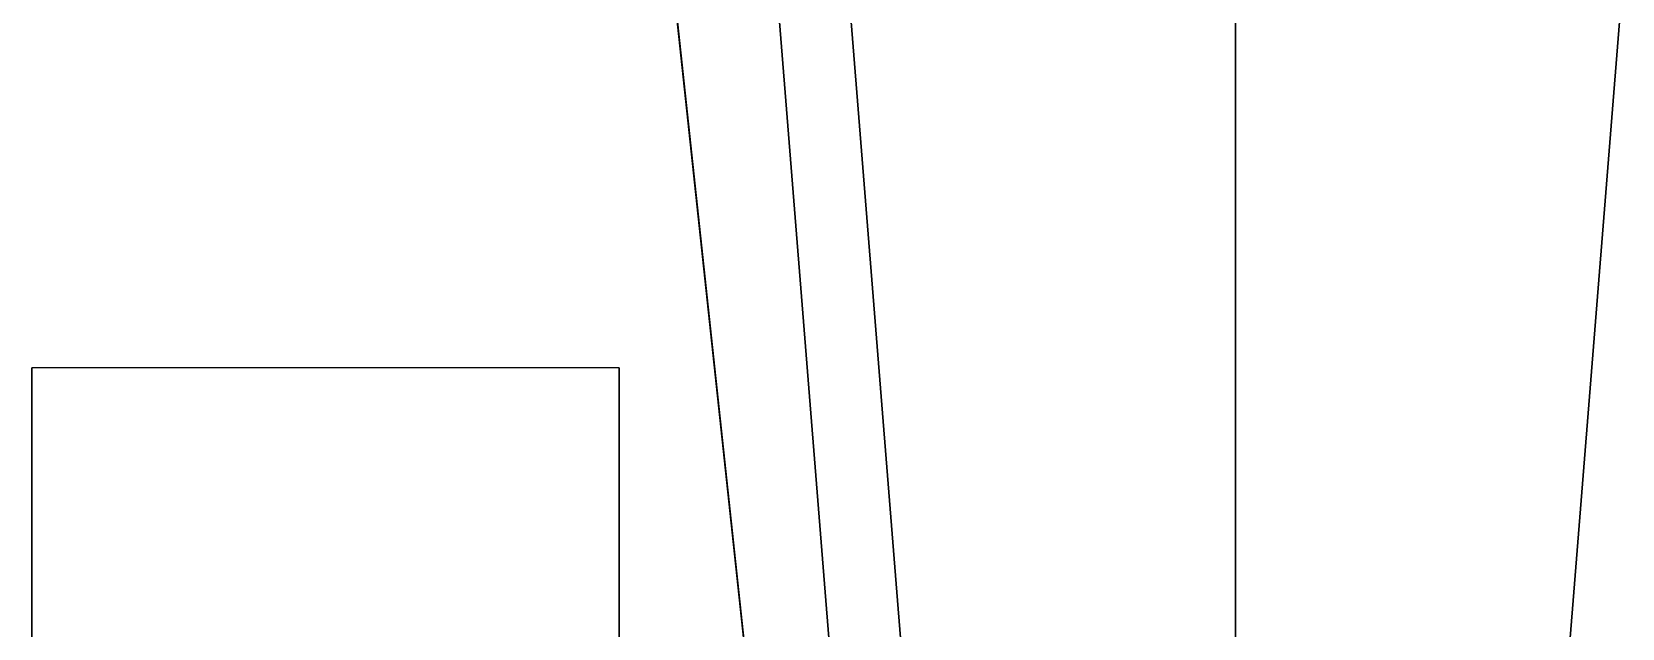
# Model space of a CAD drawing. Header units: millimetres. Extents: x -0.9 to 1, y -1.6 to 9.
# Drawn here: x -0.84 to 0.27, y -0.782 to -0.365 of the extents above; entities that cross this region are included whole.
import ezdxf

# ---------------------------------------------------------------- set-up
doc = ezdxf.new("R2010")
doc.units = ezdxf.units.MM
doc.layers.add('fenders', color=6, linetype='Continuous')
doc.layers.add('frame', color=5, linetype='Continuous')

msp = doc.modelspace()

# ---------------------------------------------------------------- linework, layer by layer
for points in [[(-0.5, 0.67, 0.6), (-0.3, -1.19, 0.56), (-0.3924731182795699, -0.3300000000000001, 0.66), (-0.4311827956989247, 0.02999999999999997, 0.66)], [(0.5, 0.67, 0.6), (0.3, -1.19, 0.56), (-0.3, -1.19, 0.56), (-0.5, 0.67, 0.6)], [(-0.4376344086021505, 0.09000000000000008, 1.12), (-0.3064516129032259, -1.13, 1.12), (-5.551115123125783e-17, -1.13, 1.13), (0, 0.15, 1.21)], [(-5.551115123125783e-17, -1.13, 1.13), (0.3064516129032258, -1.13, 1.12), (0.4376344086021505, 0.08999999999999997, 1.12), (0, 0.15, 1.21)], [(-0.4311827956989247, 0.02999999999999997, 0.96), (-0.3924731182795699, -0.33, 0.96), (-0.3064516129032259, -1.13, 1.12), (-0.4376344086021505, 0.09000000000000008, 1.12)], [(-0.3924731182795699, -0.33, 0.96), (-0.3924731182795699, -0.33, 0.66), (-0.3, -1.19, 0.56), (-0.3064516129032259, -1.13, 1.12)]]:
    msp.add_3dface(points)
at = {"layer": 'fenders'}
for points in [[(-0.84, -0.63, 0.2800000000000002), (-0.84, -0.83, 0.6100000000000003), (-0.84, -0.81, 0.6299999999999999), (-0.84, -0.6, 0.29)], [(-0.84, -0.6, 0.29), (-0.84, -0.81, 0.6299999999999999), (-0.4299999999999999, -0.81, 0.6299999999999999), (-0.4299999999999999, -0.6, 0.29)], [(-0.4299999999999999, -0.83, 0.6100000000000003), (-0.4299999999999999, -0.63, 0.2800000000000002), (-0.4299999999999999, -0.6, 0.29), (-0.4299999999999999, -0.81, 0.6299999999999999)]]:
    msp.add_3dface(points, dxfattribs=at)
at = {"layer": 'frame'}
for points in [[(-0.37, 0.2899999999999987, 0.5900000000000003), (-0.27, -0.9600000000000009, 0.56), (-0.22, -0.9600000000000009, 0.56), (-0.32, 0.2899999999999987, 0.5900000000000003)], [(-0.37, 0.29, 0.4700000000000002), (-0.27, -0.96, 0.4500000000000002), (-0.27, -0.9600000000000009, 0.56), (-0.37, 0.2899999999999987, 0.5900000000000003)], [(-0.32, 0.29, 0.4700000000000002), (-0.22, -0.96, 0.4500000000000002), (-0.27, -0.96, 0.4500000000000002), (-0.37, 0.29, 0.4700000000000002)], [(-0.22, -0.9600000000000009, 0.56), (-0.22, -0.96, 0.4500000000000002), (-0.32, 0.29, 0.4700000000000002), (-0.32, 0.2899999999999987, 0.5900000000000003)], [(0.32, 0.29, 0.4700000000000002), (0.22, -0.96, 0.4500000000000002), (0.22, -0.96, 0.56), (0.32, 0.2899999999999987, 0.5900000000000003)], [(0.37, 0.29, 0.4700000000000002), (0.2700000000000001, -0.96, 0.4500000000000002), (0.22, -0.96, 0.4500000000000002), (0.32, 0.29, 0.4700000000000002)], [(0.32, 0.2899999999999987, 0.5900000000000003), (0.22, -0.96, 0.56), (0.2700000000000001, -0.96, 0.56), (0.37, 0.2899999999999987, 0.5900000000000003)]]:
    msp.add_3dface(points, dxfattribs=at)

doc.saveas('drawing.dxf')
